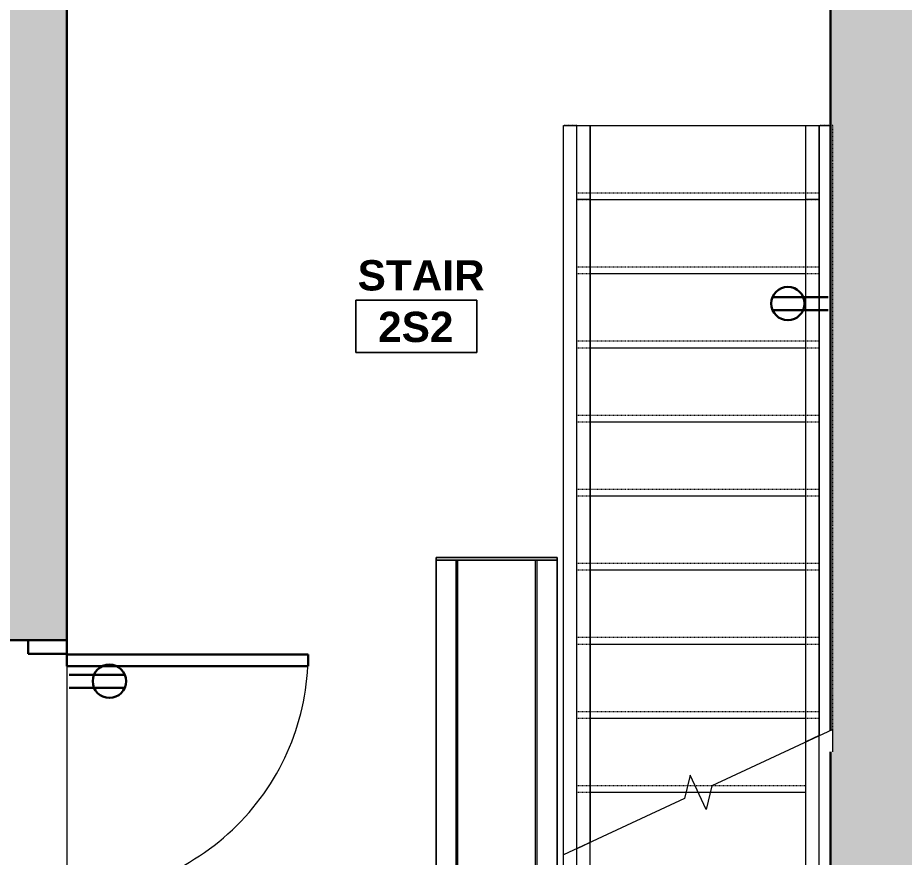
# Model space of a CAD drawing. Header units: inches. Extents: x -1176 to 1507, y -2563 to 978.
# Drawn here: x 1090.6 to 1222.2, y 370.9 to 495.6 of the extents above; entities that cross this region are included whole.
import ezdxf

# ---------------------------------------------------------------- set-up
doc = ezdxf.new("R2010")
doc.units = ezdxf.units.IN
doc.header["$MEASUREMENT"] = 0
doc.linetypes.add('Overhead 1_16_', pattern=[0.101562, 0.0625, -0.039062])
for name, color, linetype, lineweight in [('A-ANNO-NOTE', 131, 'Continuous', 40), ('A-AREA-IDEN', 2, 'Continuous', 9), ('A-DOOR', 31, 'Continuous', 18), ('A-DOOR-FRAM', 31, 'Continuous', 30), ('A-FLOR', 192, 'Continuous', 18), ('A-FLOR-HRAL', 11, 'Continuous', 18), ('A-WALL', 113, 'Continuous', 18), ('A-WALL-PATT', 111, 'Continuous', 18), ('I-FURN', 30, 'Continuous', 9), ('S-STRS', 31, 'Continuous', 18), ('S-STRS-MBND', 31, 'Continuous', 18)]:
    doc.layers.add(name, color=color, linetype=linetype, lineweight=lineweight)
doc.styles.add('Swis721 Lt BT_B', font='', dxfattribs={"height": 4.5})
doc.styles.get('Swis721 Lt BT_B').set_extended_font_data('Swis721 Lt BT', bold=True)

# ---------------------------------------------------------------- blocks, each defined once
blk = doc.blocks.new('Single Flush - D13 3_ X 8_-8257984-2nd Floor Power _ Signal')
at = {"layer": 'A-DOOR', "lineweight": 30}
for p, q in [((16.15625, -5), (17.90625, -5)), ((16.15625, -40.8125), (16.15625, -5)), ((17.90625, -5), (17.90625, -40.8125)), ((17.90625, -40.8125), (16.15625, -40.8125))]:
    blk.add_line(p, q, dxfattribs=at)
at = {"layer": 'A-DOOR', "lineweight": 9}
blk.add_arc((17.90625, -5), 35.8125, 179.5, 270, dxfattribs=at)
at = {"layer": 'A-DOOR-FRAM'}
for p, q in [((-20, 0.75), (-20, -5)), ((-20, 0.75), (-18, 0.75)), ((-18, 0.75), (-18, -5)), ((18.000004, 0.75), (18.000004, -5)), ((18.000004, 0.75), (20.000004, 0.75)), ((20.000004, 0.75), (20.000004, -5)), ((-20, -5), (-18, -5)), ((18.000004, -5), (20.000004, -5))]:
    blk.add_line(p, q, dxfattribs=at)
blk = doc.blocks.new('Ayre_Bench_____-_HighTower_13282 - Slat-7497042-2nd Floor Power _ Signal')
at = {"layer": 'I-FURN'}
for p, q in [((30, 7.37), (-30, 7.37)), ((-30, 7.37), (-30, -10.63)), ((-30, -10.63), (-30, 7.37)), ((-30, 7.37), (30, 7.37)), ((-29.63, 7.37), (-30, 7.37)), ((-30, 7.37), (-29.63, 7.37)), ((-30, 7.37), (-30, -10.63)), ((-30, 7.37), (-30, -10.63)), ((-29.63, -10.63), (-29.63, 7.37)), ((-29.63, 7.37), (-29.63, 4.37)), ((29.62, 7.37), (30, 7.37)), ((30, 7.37), (29.62, 7.37)), ((29.62, 4.37), (29.62, 7.37)), ((29.62, 7.37), (29.62, -10.63)), ((30, -10.63), (30, 7.37)), ((30, 7.37), (30, -10.63)), ((30, 7.37), (30, -10.63)), ((30, 7.37), (30, -10.63)), ((-29.63, 4.37), (-29.63, 4.12)), ((29.62, 4.37), (-29.63, 4.37)), ((-29.63, 4.37), (-29.63, -7.63)), ((-29.63, 4.12), (29.62, 4.12)), ((-29.63, -7.63), (-29.63, 4.37)), ((-29.63, 4.37), (29.62, 4.37)), ((-29.63, 4.12), (-29.63, -7.38)), ((-29.63, 4.12), (29.62, 4.12)), ((29.62, 4.37), (29.62, -7.63)), ((29.62, 4.12), (29.62, 4.37)), ((29.62, -7.63), (29.62, 4.37)), ((29.62, -7.38), (29.62, 4.12)), ((-29.63, -7.38), (-29.63, -7.63)), ((-29.63, -7.38), (29.62, -7.38)), ((-29.63, -7.63), (29.62, -7.63)), ((-29.63, -7.38), (29.62, -7.38)), ((-29.63, -7.63), (29.62, -7.63)), ((-29.63, -7.63), (-29.63, -10.63)), ((29.62, -7.63), (29.62, -7.38)), ((29.62, -10.63), (29.62, -7.63)), ((-30, -10.63), (30, -10.63)), ((30, -10.63), (-30, -10.63)), ((-29.63, -10.63), (-30, -10.63)), ((-30, -10.63), (-29.63, -10.63)), ((29.62, -10.63), (30, -10.63)), ((30, -10.63), (29.62, -10.63))]:
    blk.add_line(p, q, dxfattribs=at)
blk = doc.blocks.new('Top Rail Type - Top Rail_Internal_-7822813-2nd Floor Power _ Signal')
at = {"layer": 'A-FLOR-HRAL', "lineweight": 9}
for p, q in [((1207.6, 479.58), (1209.6, 479.58)), ((1207.6, 468.58), (1207.6, 479.58)), ((1209.6, 479.58), (1209.6, 468.58)), ((1207.6, 388.04), (1207.6, 468.58)), ((1209.6, 468.58), (1207.6, 468.58)), ((1209.6, 468.58), (1209.6, 388.98))]:
    blk.add_line(p, q, dxfattribs=at)
blk = doc.blocks.new('Top Rail Type - Top Rail_Internal_-V132-2nd Floor Power _ Signal')
at = {"layer": 'A-FLOR-HRAL', "lineweight": 9}
for p, q in [((1207.6, 479.58), (1209.6, 479.58)), ((1207.6, 468.58), (1207.6, 479.58)), ((1209.6, 468.58), (1209.6, 479.58)), ((1207.6, 388.04), (1207.6, 468.58)), ((1209.6, 388.98), (1209.6, 468.58))]:
    blk.add_line(p, q, dxfattribs=at)
blk = doc.blocks.new('Top Rail Type - Top Rail_Internal_-7822825-2nd Floor Power _ Signal')
at = {"layer": 'A-FLOR-HRAL', "lineweight": 9}
for p, q in [((1173.6, 479.58), (1175.6, 479.58)), ((1173.6, 468.58), (1173.6, 479.58)), ((1175.6, 479.58), (1175.6, 468.58)), ((1173.6, 372.19), (1173.6, 468.58)), ((1175.6, 468.58), (1173.6, 468.58)), ((1175.6, 468.58), (1175.6, 373.12))]:
    blk.add_line(p, q, dxfattribs=at)
blk = doc.blocks.new('Top Rail Type - Top Rail_Internal_-V133-2nd Floor Power _ Signal')
at = {"layer": 'A-FLOR-HRAL', "lineweight": 9}
for p, q in [((1173.6, 479.58), (1175.6, 479.58)), ((1173.6, 468.58), (1173.6, 479.58)), ((1175.6, 468.58), (1175.6, 479.58)), ((1173.6, 372.19), (1173.6, 468.58)), ((1175.6, 373.12), (1175.6, 468.58))]:
    blk.add_line(p, q, dxfattribs=at)
blk = doc.blocks.new('Top Rail Type - Top Rail_Internal_-V134-2nd Floor Power _ Signal')
at = {"layer": 'A-FLOR-HRAL', "linetype": 'Overhead 1_16_', "lineweight": 9}
for p, q in [((1207.6, 479.58), (1209.6, 479.58)), ((1207.6, 468.58), (1207.6, 479.58)), ((1209.6, 468.58), (1209.6, 479.58)), ((1207.6, 388.04), (1207.6, 468.58)), ((1209.6, 388.98), (1209.6, 468.58))]:
    blk.add_line(p, q, dxfattribs=at)
at = {"layer": 'A-FLOR-HRAL', "lineweight": 9}
for p, q in [((1209.6, 388.98), (1207.6, 388.04)), ((1209.6, 281.58), (1209.6, 388.98)), ((1207.6, 281.58), (1207.6, 388.04)), ((1207.6, 281.58), (1209.6, 281.58))]:
    blk.add_line(p, q, dxfattribs=at)
blk = doc.blocks.new('Top Rail Type - Top Rail_Internal_-V135-2nd Floor Power _ Signal')
at = {"layer": 'A-FLOR-HRAL', "linetype": 'Overhead 1_16_', "lineweight": 9}
for p, q in [((1173.6, 479.58), (1175.6, 479.58)), ((1173.6, 468.58), (1173.6, 479.58)), ((1175.6, 468.58), (1175.6, 479.58)), ((1173.6, 372.19), (1173.6, 468.58)), ((1175.6, 373.12), (1175.6, 468.58))]:
    blk.add_line(p, q, dxfattribs=at)
at = {"layer": 'A-FLOR-HRAL', "lineweight": 9}
for p, q in [((1175.6, 373.12), (1173.6, 372.19)), ((1175.6, 281.58), (1175.6, 373.12)), ((1173.6, 281.58), (1173.6, 372.19)), ((1173.6, 281.58), (1175.6, 281.58))]:
    blk.add_line(p, q, dxfattribs=at)
blk = doc.blocks.new('Room Tag - Room Name and Number-3379422-2nd Floor Power _ Signal')
at = {"layer": 'A-AREA-IDEN'}
for p, q in [((-0.1881, -0.1636), (-0.1881, -0.0018)), ((-0.1881, -0.0018), (0.1869, -0.0018)), ((0.1869, -0.0018), (-0.1881, -0.0018)), ((-0.1881, -0.0018), (-0.1881, -0.1636)), ((0.1869, -0.0018), (0.1869, -0.1636)), ((0.1869, -0.1636), (0.1869, -0.0018)), ((0.1869, -0.1636), (-0.1881, -0.1636)), ((-0.1881, -0.1636), (0.1869, -0.1636))]:
    blk.add_line(p, q, dxfattribs=at)

msp = doc.modelspace()

# ---------------------------------------------------------------- hatches: boundary and pattern name
at = {"layer": 'A-WALL-PATT', "lineweight": 9}
msp.add_hatch(color=7, dxfattribs=at).paths.add_polyline_path([(1227.74, 283.44), (1227.74, 851.94), (1211.24, 851.94), (1211.24, 389.74), (1211.6, 389.91), (1211.6, 386.6), (1211.24, 386.6), (1211.24, 283.44), (1224.24, 283.44)], flags=0)
h = msp.add_hatch(color=7, dxfattribs=at)
h.paths.add_polyline_path([(1087.9, 113.89), (1097.9, 113.89), (1097.9, 318.35), (1087.9, 318.35), (1087.9, 113.96)], flags=0)
h.paths.add_polyline_path([(1087.9, 359.35), (1097.9, 359.35), (1097.9, 363.14), (1087.9, 363.14), (1087.9, 360.64)], flags=0)
h.paths.add_polyline_path([(1087.9, 403.14), (1097.9, 403.14), (1097.9, 567.01), (1087.9, 567.01), (1087.9, 405.14)], flags=0)

# ---------------------------------------------------------------- linework, layer by layer
at = {"layer": 'A-ANNO-NOTE', "lineweight": 30}
for p, q in [((1210.91, 454.1), (1202.65, 454.1)), ((1210.91, 452.18), (1202.65, 452.18)), ((1098.23, 398.02), (1106.49, 398.02)), ((1098.23, 396.1), (1106.49, 396.1))]:
    msp.add_line(p, q, dxfattribs=at)
for centre, radius in [((1204.93, 453.14), 2.47), ((1104.21, 397.06), 2.48)]:
    msp.add_circle(centre, radius, dxfattribs=at)
at = {"layer": 'A-FLOR'}
for p, q in [((1171.6, 371.26), (1171.6, 479.58)), ((1171.6, 479.58), (1173.6, 479.58)), ((1175.6, 479.58), (1207.6, 479.58)), ((1209.6, 479.58), (1211.24, 479.58))]:
    msp.add_line(p, q, dxfattribs=at)
at = {"layer": 'A-WALL', "color": 8, "lineweight": 30}
for p, q in [((1097.9, 403.14), (1097.9, 567.01)), ((1211.24, 567.01), (1211.24, 389.74)), ((1087.9, 403.14), (1097.9, 403.14)), ((1211.24, 386.6), (1211.24, 215.22))]:
    msp.add_line(p, q, dxfattribs=at)
at = {"layer": 'A-WALL', "lineweight": 9}
msp.add_line((1097.9, 403.14), (1097.9, 363.14), dxfattribs=at)
at = {"layer": 'S-STRS', "linetype": 'Overhead 1_16_', "lineweight": 9}
for p, q in [((1175.6, 469.58), (1207.6, 469.58)), ((1175.6, 458.58), (1207.6, 458.58)), ((1175.6, 447.58), (1207.6, 447.58)), ((1175.6, 436.58), (1207.6, 436.58)), ((1175.6, 425.58), (1207.6, 425.58)), ((1175.6, 414.58), (1207.6, 414.58)), ((1175.6, 403.58), (1207.6, 403.58)), ((1175.6, 392.58), (1207.6, 392.58)), ((1175.6, 381.58), (1190.03, 381.58)), ((1190.03, 381.58), (1191.13, 381.58)), ((1191.13, 381.58), (1193.74, 381.58)), ((1193.74, 381.58), (1207.6, 381.58))]:
    msp.add_line(p, q, dxfattribs=at)
at = {"layer": 'S-STRS', "lineweight": 9}
for p, q in [((1175.6, 468.58), (1207.6, 468.58)), ((1175.6, 457.58), (1207.6, 457.58)), ((1175.6, 446.58), (1207.6, 446.58)), ((1175.6, 435.58), (1207.6, 435.58)), ((1175.6, 424.58), (1207.6, 424.58)), ((1175.6, 413.58), (1207.6, 413.58)), ((1175.6, 402.58), (1207.6, 402.58)), ((1175.6, 391.58), (1207.6, 391.58)), ((1211.6, 386.6), (1211.6, 389.91)), ((1175.6, 380.58), (1189.79, 380.58)), ((1189.79, 380.58), (1191.6, 380.58)), ((1191.6, 380.58), (1193.41, 380.58)), ((1193.41, 380.58), (1207.6, 380.58)), ((1171.6, 281.58), (1171.6, 371.26))]:
    msp.add_line(p, q, dxfattribs=at)
at = {"layer": 'S-STRS-MBND', "linetype": 'Overhead 1_16_', "lineweight": 9}
for p, q in [((1173.6, 479.58), (1171.6, 479.58)), ((1171.6, 371.26), (1171.6, 479.58)), ((1173.6, 372.19), (1173.6, 479.58)), ((1173.6, 479.58), (1209.6, 479.58)), ((1211.6, 479.58), (1209.6, 479.58)), ((1209.6, 388.98), (1209.6, 479.58)), ((1211.6, 389.91), (1211.6, 479.58)), ((1173.6, 469.58), (1209.6, 469.58)), ((1173.6, 468.58), (1209.6, 468.58)), ((1173.6, 458.58), (1209.6, 458.58)), ((1173.6, 457.58), (1209.6, 457.58)), ((1173.6, 447.58), (1209.6, 447.58)), ((1173.6, 446.58), (1209.6, 446.58)), ((1173.6, 436.58), (1209.6, 436.58)), ((1173.6, 435.58), (1209.6, 435.58)), ((1173.6, 425.58), (1209.6, 425.58)), ((1173.6, 424.58), (1209.6, 424.58)), ((1173.6, 414.58), (1209.6, 414.58)), ((1173.6, 413.58), (1209.6, 413.58)), ((1173.6, 403.58), (1209.6, 403.58)), ((1173.6, 402.58), (1209.6, 402.58)), ((1173.6, 392.58), (1209.6, 392.58)), ((1173.6, 391.58), (1209.6, 391.58)), ((1173.6, 381.58), (1190.03, 381.58)), ((1173.6, 380.58), (1189.79, 380.58)), ((1191.13, 381.58), (1193.74, 381.58)), ((1191.6, 380.58), (1193.41, 380.58))]:
    msp.add_line(p, q, dxfattribs=at)
at = {"layer": 'S-STRS-MBND', "lineweight": 9}
for p, q in [((1211.6, 389.91), (1193.64, 381.53)), ((1190.41, 383.13), (1189.56, 379.63)), ((1192.79, 378.03), (1190.41, 383.13)), ((1193.64, 381.53), (1192.79, 378.03)), ((1189.56, 379.63), (1171.6, 371.26))]:
    msp.add_line(p, q, dxfattribs=at)

# ---------------------------------------------------------------- block references
at = {"layer": 'A-AREA-IDEN', "xscale": 47.99999999999997, "yscale": 47.99999999999997, "zscale": 47.99999999999997}
msp.add_blockref('Room Tag - Room Name and Number-3379422-2nd Floor Power _ Signal', (1149.8, 453.72), dxfattribs=at)
at = {"layer": 'A-DOOR', "rotation": 89.9999999999999}
msp.add_blockref('Single Flush - D13 3_ X 8_-8257984-2nd Floor Power _ Signal', (1092.9, 383.14), dxfattribs=at)
at = {"layer": 'A-FLOR-HRAL', "lineweight": 9}
for name in ['Top Rail Type - Top Rail_Internal_-7822825-2nd Floor Power _ Signal', 'Top Rail Type - Top Rail_Internal_-V133-2nd Floor Power _ Signal', 'Top Rail Type - Top Rail_Internal_-V135-2nd Floor Power _ Signal', 'Top Rail Type - Top Rail_Internal_-7822813-2nd Floor Power _ Signal', 'Top Rail Type - Top Rail_Internal_-V132-2nd Floor Power _ Signal', 'Top Rail Type - Top Rail_Internal_-V134-2nd Floor Power _ Signal']:
    msp.add_blockref(name, (0, 0), dxfattribs=at)
at = {"layer": 'I-FURN', "rotation": 89.9999999999999}
msp.add_blockref('Ayre_Bench_____-_HighTower_13282 - Slat-7497042-2nd Floor Power _ Signal', (1160.07, 385.44), dxfattribs=at)

# ---------------------------------------------------------------- texts
at = {"layer": 'A-AREA-IDEN', "char_height": 4.5, "attachment_point": 1, "style": 'Swis721 Lt BT_B'}
for s, insert, width in [('STAIR', (1141.06, 459.58), 21.0585), ('2S2', (1144.1, 451.92), 13.332)]:
    msp.add_mtext(s, dxfattribs=dict(at, insert=insert, width=width))

doc.saveas('drawing.dxf')
